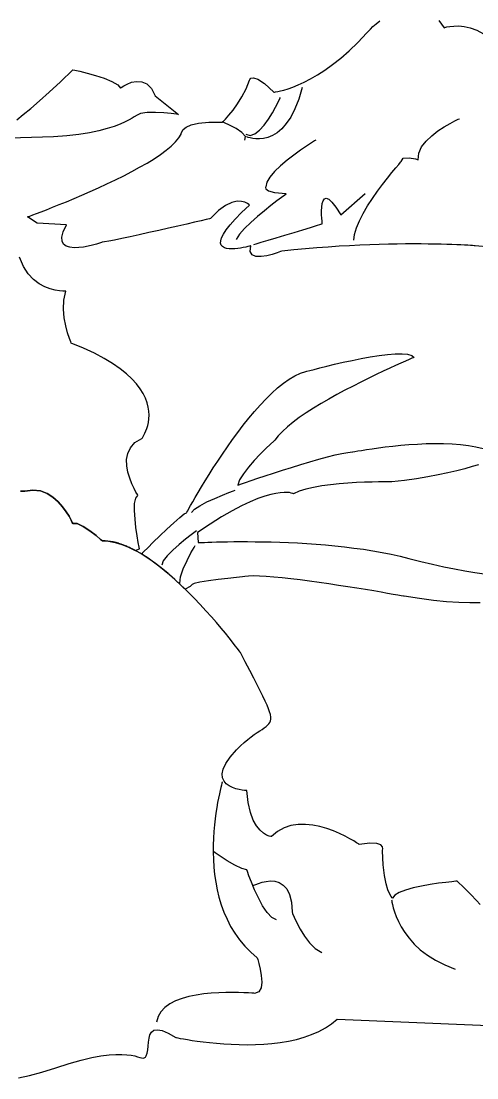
# Model space of a CAD drawing. Extents: x 61 to 149, y 52 to 245.
# Drawn here: x 113.61 to 126.36, y 85.3 to 114.85 of the extents above; entities that cross this region are included whole.
import ezdxf

# ---------------------------------------------------------------- set-up
doc = ezdxf.new("R2010")
doc.units = 0

msp = doc.modelspace()

# ---------------------------------------------------------------- linework, layer by layer
at = {"color": 250, "linetype": 'Continuous'}
for points in [[(113.7929, 109.3796), (113.809614, 109.385689), (113.858099, 109.40353), (113.935866, 109.432483), (114.040429, 109.471909), (114.169299, 109.521167), (114.31999, 109.579619), (114.490014, 109.646624), (114.676883, 109.721543), (114.87811, 109.803737), (115.091208, 109.892565), (115.313689, 109.987389), (115.543065, 110.087568), (115.77685, 110.192463), (116.012555, 110.301433), (116.247694, 110.413841), (116.479778, 110.529045), (116.706321, 110.646407), (116.924835, 110.765286), (117.132832, 110.885044), (117.327825, 111.005039), (117.507326, 111.124634), (117.668849, 111.243187), (117.809905, 111.36006), (117.928007, 111.474613), (118.020668, 111.586206), (118.0854, 111.6942), (118.087654, 111.71142), (118.103436, 111.756192), (118.146271, 111.818184), (118.229688, 111.887063), (118.367212, 111.952496), (118.57237, 112.004152), (118.858691, 112.031697), (119.2397, 112.0248), (119.263373, 112.048195), (119.327628, 112.115508), (119.422319, 112.222433), (119.5373, 112.364662), (119.662425, 112.537891), (119.787547, 112.737811), (119.902521, 112.960116), (119.9972, 113.2005), (120.00538, 113.219379), (120.038604, 113.253563), (120.1099, 113.269375), (120.232296, 113.233137), (120.41882, 113.111171), (120.6825, 112.8698), (120.694306, 112.870855), (120.72902, 112.875185), (120.785584, 112.884541), (120.86294, 112.900672), (120.960033, 112.925329), (121.075804, 112.96026), (121.209197, 113.007216), (121.359153, 113.067947), (121.524616, 113.144203), (121.704529, 113.237732), (121.897835, 113.350286), (122.103475, 113.483613), (122.320393, 113.639464), (122.547532, 113.819588), (122.783834, 114.025736), (123.028243, 114.259656), (123.2797, 114.5231), (123.291111, 114.536298), (123.324233, 114.572892), (123.377393, 114.628384), (123.448923, 114.698278), (123.537152, 114.778073), (123.640411, 114.863274)], [(125.290554, 114.870782), (125.4439, 114.67), (125.462772, 114.67589), (125.516714, 114.689564), (125.601719, 114.705025), (125.713778, 114.716278), (125.848883, 114.717326), (126.003025, 114.702175), (126.172197, 114.664828), (126.352389, 114.599289), (126.539594, 114.499563)], [(113.491822, 112.096842), (113.673604, 112.238813), (113.884234, 112.412861), (114.125722, 112.622214), (114.400073, 112.870102), (114.709297, 113.159754), (115.0554, 113.4944), (115.109789, 113.482846), (115.253794, 113.450194), (115.45867, 113.399457), (115.695675, 113.33365), (115.936064, 113.255787), (116.151094, 113.168881), (116.31202, 113.075948), (116.3901, 112.98), (116.413997, 112.997841), (116.479752, 113.041083), (116.578459, 113.094304), (116.701213, 113.142083), (116.839109, 113.168999), (116.983241, 113.15963), (117.124703, 113.098554), (117.254592, 112.970352), (117.364, 112.7596), (118.0133, 112.2453), (117.956827, 112.252902), (117.808859, 112.270138), (117.601578, 112.288657), (117.367161, 112.300106), (117.13779, 112.296131), (116.945643, 112.26838), (116.8229, 112.2085), (116.811801, 112.199805), (116.777652, 112.175459), (116.719171, 112.138071), (116.635077, 112.090249), (116.524091, 112.034602), (116.384932, 111.973736), (116.216319, 111.910262), (116.016972, 111.846788), (115.78561, 111.785921), (115.520952, 111.730271), (115.221718, 111.682445), (114.886628, 111.645052), (114.5144, 111.6207), (113.2879, 111.5839)], [(121.4698, 112.9973), (121.374297, 112.671466), (121.267003, 112.397376), (121.150394, 112.17079), (121.026948, 111.98747), (120.899143, 111.843177), (120.769454, 111.73367), (120.64036, 111.654712), (120.514338, 111.602063), (120.393864, 111.571483), (120.281416, 111.558735), (120.179472, 111.559578), (120.090508, 111.569773), (120.017001, 111.585083), (119.96143, 111.601266), (119.92627, 111.614085), (119.914, 111.6193)], [(119.8914, 111.6882), (120.017183, 111.655756), (120.148104, 111.698686), (120.279836, 111.800039), (120.408048, 111.942869), (120.528413, 112.110225), (120.6366, 112.285159), (120.728282, 112.450723), (120.799128, 112.589966), (120.844811, 112.685942), (120.861, 112.7217)], [(119.8688, 111.5274), (119.884676, 111.628649), (119.785307, 111.740093), (119.6208, 111.848975), (119.441259, 111.942541), (119.296791, 112.008034), (119.2375, 112.0327)], [(122.9129, 108.7256), (122.932294, 108.889274), (122.986596, 109.071881), (123.069988, 109.268451), (123.176653, 109.47401), (123.300772, 109.683588), (123.436527, 109.892213), (123.5781, 110.094912), (123.719673, 110.286716), (123.855428, 110.462651), (123.979547, 110.617747), (124.086212, 110.747032), (124.169604, 110.845533), (124.223906, 110.90828), (124.2433, 110.9303), (124.298258, 111.024673), (124.463138, 111.030762), (124.636473, 110.998095), (124.7168, 110.9762), (124.732573, 111.159037), (124.810442, 111.333742), (124.935388, 111.497697), (125.092397, 111.648285), (125.26645, 111.782887), (125.442531, 111.898887), (125.605624, 111.993666), (125.74071, 112.064606), (125.832775, 112.10909), (125.8668, 112.1245)], [(121.8531, 111.5274), (121.820032, 111.506746), (121.729435, 111.448719), (121.594216, 111.359219), (121.427285, 111.244147), (121.241549, 111.109404), (121.049916, 110.960891), (120.865295, 110.804508), (120.700595, 110.646157), (120.568724, 110.491738), (120.482589, 110.347152), (120.4551, 110.2183), (120.448791, 110.201403), (120.458726, 110.160262), (120.528194, 110.109198), (120.700489, 110.062537), (121.0189, 110.0346)], [(121.0189, 110.0116), (120.986449, 109.988637), (120.897306, 109.92434), (120.763782, 109.825597), (120.598193, 109.699296), (120.41285, 109.552325), (120.220067, 109.391572), (120.032158, 109.223925), (119.861434, 109.056272), (119.720211, 108.895501), (119.6208, 108.7485)], [(120.1169, 108.6107), (120.186941, 108.629258), (120.325088, 108.669141), (120.515584, 108.725485), (120.742676, 108.793423), (120.990606, 108.868089), (121.24362, 108.944618), (121.485962, 109.018144), (121.701877, 109.083801), (121.875608, 109.136723), (121.991401, 109.172045), (122.0335, 109.1849), (122.031125, 109.20523), (122.025545, 109.26036), (122.019078, 109.341503), (122.014041, 109.43987), (122.012752, 109.546674), (122.017528, 109.653126), (122.030688, 109.750438), (122.054547, 109.829821), (122.091425, 109.882489), (122.143638, 109.899652), (122.213505, 109.872523), (122.303343, 109.792313), (122.415468, 109.650235), (122.5522, 109.4375), (123.2286, 110.0346)], [(126.72367, 108.53182), (126.3096, 108.5713), (126.301102, 108.571971), (126.275843, 108.573857), (126.234178, 108.576768), (126.176464, 108.580512), (126.103053, 108.584899), (126.014302, 108.589738), (125.910566, 108.594838), (125.792198, 108.600008), (125.659555, 108.605058), (125.512991, 108.609797), (125.352861, 108.614034), (125.17952, 108.617578), (124.993323, 108.620239), (124.794625, 108.621825), (124.583781, 108.622146), (124.361145, 108.621012), (124.127073, 108.618231), (123.88192, 108.613612), (123.626041, 108.606966), (123.35979, 108.5981), (123.083522, 108.586825), (122.797593, 108.572949), (122.502357, 108.556282), (122.198169, 108.536633), (121.885385, 108.513811), (121.564358, 108.487625), (121.235445, 108.457885), (120.899, 108.4244), (120.863373, 108.410086), (120.768962, 108.375209), (120.63447, 108.331863), (120.478604, 108.292144), (120.320067, 108.268148), (120.177563, 108.27197), (120.069798, 108.315706), (120.015475, 108.411451), (120.0333, 108.5713), (120.023122, 108.568405), (119.994425, 108.560637), (119.949967, 108.549373), (119.892506, 108.53599), (119.824798, 108.521864), (119.749601, 108.508373), (119.669672, 108.496893), (119.587768, 108.488801), (119.506647, 108.485474), (119.429066, 108.488289), (119.357781, 108.498621), (119.295552, 108.517849), (119.245134, 108.547349), (119.209285, 108.588498), (119.190762, 108.642672), (119.192323, 108.711249), (119.216725, 108.795605), (119.266725, 108.897116), (119.34508, 109.01716), (119.454548, 109.157114), (119.597885, 109.318354), (119.77785, 109.502257), (119.9972, 109.7102), (119.982779, 109.723381), (119.940026, 109.754001), (119.869704, 109.788678), (119.772577, 109.814029), (119.649409, 109.816671), (119.500963, 109.783222), (119.328004, 109.700299), (119.131295, 109.554519), (118.9116, 109.3325), (118.879464, 109.325071), (118.78847, 109.304076), (118.646735, 109.271453), (118.462378, 109.229141), (118.243518, 109.179076), (117.998272, 109.123197), (117.73476, 109.063443), (117.4611, 109.00175), (117.18541, 108.940057), (116.915809, 108.880303), (116.660415, 108.824424), (116.427347, 108.774359), (116.224723, 108.732047), (116.060661, 108.699424), (115.943281, 108.678429), (115.8807, 108.671), (115.860469, 108.664009), (115.804292, 108.645651), (115.718942, 108.619844), (115.611193, 108.590509), (115.487819, 108.561567), (115.355593, 108.536936), (115.221289, 108.520537), (115.091681, 108.516291), (114.973543, 108.528116), (114.873648, 108.559933), (114.79877, 108.615663), (114.755682, 108.699224), (114.751159, 108.814537), (114.791974, 108.965523), (114.8849, 109.1561), (114.0622, 109.2002), (113.7929, 109.3796)], [(113.592702, 101.708775), (113.684448, 101.706478), (113.717, 101.7058), (113.94326, 101.738981), (114.149657, 101.714985), (114.335836, 101.645194), (114.501442, 101.540988), (114.64612, 101.41375), (114.769515, 101.27486), (114.87127, 101.135701), (114.951032, 101.007654), (115.008444, 100.902101), (115.043152, 100.830422), (115.0548, 100.804), (115.177755, 100.802918), (115.348704, 100.722974), (115.536275, 100.599425), (115.709096, 100.467526), (115.835795, 100.362532), (115.885, 100.3197), (116.05959, 100.311024), (116.239427, 100.278132), (116.423589, 100.222968), (116.611154, 100.147476), (116.8012, 100.0536), (116.9199, 100.0935), (116.910573, 100.142016), (116.886989, 100.272562), (116.855741, 100.462633), (116.823424, 100.689727), (116.796632, 100.93134), (116.781959, 101.164967), (116.786, 101.368105), (116.815349, 101.518251), (116.8766, 101.5929), (116.861778, 101.616558), (116.822976, 101.682938), (116.768687, 101.785148), (116.707407, 101.9163), (116.64763, 102.069502), (116.59785, 102.237863), (116.566562, 102.414492), (116.562259, 102.5925), (116.593437, 102.764995), (116.668591, 102.925088), (116.796213, 103.065886), (116.9848, 103.1805), (116.989584, 103.186862), (117.002705, 103.205561), (117.022314, 103.236018), (117.046565, 103.277653), (117.073609, 103.329886), (117.101599, 103.392138), (117.128688, 103.46383), (117.153028, 103.544382), (117.172771, 103.633213), (117.18607, 103.729746), (117.191077, 103.833399), (117.185944, 103.943593), (117.168825, 104.05975), (117.137871, 104.181289), (117.091235, 104.30763), (117.027069, 104.438195), (116.943525, 104.572403), (116.838757, 104.709675), (116.710916, 104.849431), (116.558155, 104.991092), (116.378626, 105.134078), (116.170482, 105.277809), (115.931874, 105.421707), (115.660957, 105.565191), (115.355881, 105.707682), (115.0148, 105.8486), (114.999406, 105.884001), (114.960667, 105.982967), (114.909748, 106.134647), (114.857812, 106.328188), (114.816026, 106.552736), (114.795552, 106.797439), (114.807555, 107.051445), (114.8632, 107.3039), (114.841242, 107.302624), (114.779858, 107.302442), (114.685781, 107.308819), (114.565745, 107.327223), (114.426485, 107.363121), (114.274734, 107.421978), (114.117226, 107.509262), (113.960694, 107.630439), (113.811874, 107.790977), (113.677498, 107.996342), (113.5643, 108.252)], [(117.0065, 99.9833), (117.045967, 100.022591), (117.152253, 100.127759), (117.307181, 100.279748), (117.49258, 100.459503), (117.690272, 100.647967), (117.882085, 100.826085), (118.049844, 100.974801), (118.175374, 101.075057), (118.2405, 101.1078), (118.247762, 101.121242), (118.2691, 101.160322), (118.303848, 101.223172), (118.351335, 101.307924), (118.410894, 101.412709), (118.481855, 101.535659), (118.56355, 101.674906), (118.65531, 101.828581), (118.756468, 101.994816), (118.866353, 102.171743), (118.984297, 102.357493), (119.109632, 102.550198), (119.24169, 102.74799), (119.3798, 102.949), (119.523295, 103.15136), (119.671506, 103.353202), (119.823765, 103.552657), (119.979402, 103.747857), (120.13775, 103.936934), (120.298138, 104.118019), (120.4599, 104.289244), (120.622366, 104.448741), (120.784867, 104.594641), (120.946734, 104.725076), (121.1073, 104.838178), (121.265896, 104.932078), (121.421852, 105.004908), (121.5745, 105.0548), (121.602191, 105.06242), (121.680961, 105.083719), (121.804362, 105.116355), (121.96594, 105.157984), (122.159245, 105.206264), (122.377826, 105.258853), (122.615232, 105.313407), (122.865011, 105.367585), (123.120713, 105.419043), (123.375886, 105.465439), (123.624079, 105.504431), (123.858842, 105.533675), (124.073722, 105.55083), (124.262269, 105.553553), (124.418032, 105.5395), (124.534559, 105.50633), (124.6054, 105.4517), (124.588801, 105.444709), (124.540714, 105.424252), (124.463705, 105.391105), (124.360338, 105.346044), (124.233179, 105.289842), (124.084794, 105.223275), (123.917747, 105.147119), (123.734604, 105.062148), (123.53793, 104.969138), (123.33029, 104.868864), (123.11425, 104.762102), (122.892375, 104.649625), (122.66723, 104.53221), (122.441381, 104.410631), (122.217392, 104.285665), (121.99783, 104.158085), (121.785258, 104.028668), (121.582244, 103.898188), (121.391351, 103.76742), (121.215145, 103.63714), (121.056192, 103.508123), (120.917057, 103.381144), (120.800304, 103.256978), (120.7085, 103.1364), (120.675002, 103.106367), (120.584842, 103.023525), (120.453522, 102.898763), (120.296543, 102.742969), (120.129405, 102.567031), (119.967611, 102.381837), (119.826661, 102.198275), (119.722057, 102.027233), (119.6693, 101.8796), (119.695334, 101.888621), (119.769698, 101.914228), (119.886788, 101.954242), (120.040998, 102.006481), (120.226724, 102.068764), (120.43836, 102.13891), (120.670301, 102.214738), (120.916943, 102.294067), (121.17268, 102.374716), (121.431907, 102.454503), (121.68902, 102.531249), (121.938412, 102.602771), (122.17448, 102.66689), (122.391618, 102.721423), (122.58422, 102.764189), (122.746683, 102.793009), (122.8734, 102.8057), (122.890886, 102.809038), (122.941585, 102.8184), (123.02286, 102.832808), (123.132074, 102.851282), (123.266591, 102.872845), (123.423773, 102.896517), (123.600983, 102.92132), (123.795585, 102.946275), (124.004941, 102.970404), (124.226414, 102.992727), (124.457367, 103.012267), (124.695164, 103.028045), (124.937167, 103.039082), (125.180739, 103.044399), (125.423243, 103.043018), (125.662043, 103.03396), (125.894501, 103.016247), (126.11798, 102.9889), (126.329844, 102.95094), (126.527454, 102.901388)], [(126.404979, 102.450488), (126.223638, 102.395), (126.019462, 102.337187), (125.79277, 102.278244), (125.543878, 102.219366), (125.273102, 102.16175), (124.980759, 102.10659), (124.667167, 102.055081), (124.332641, 102.00842), (123.9775, 101.9678), (123.951361, 101.968251), (123.876921, 101.969054), (123.760145, 101.969387), (123.606999, 101.968426), (123.423448, 101.965348), (123.215458, 101.95933), (122.988995, 101.949547), (122.750024, 101.935178), (122.50451, 101.915398), (122.258419, 101.889385), (122.017716, 101.856315), (121.788367, 101.815365), (121.576338, 101.765711), (121.387594, 101.706531), (121.2281, 101.637), (121.221631, 101.640227), (121.201519, 101.648166), (121.166707, 101.658206), (121.116136, 101.667734), (121.048751, 101.674138), (120.963492, 101.674805), (120.859303, 101.667125), (120.735127, 101.648484), (120.589905, 101.616271), (120.42258, 101.567873), (120.232095, 101.500679), (120.017392, 101.412075), (119.777414, 101.299451), (119.511103, 101.160193), (119.217402, 100.99169), (118.895254, 100.79133), (118.5436, 100.5565), (118.5652, 100.2699), (118.576649, 100.270523), (118.61032, 100.27224), (118.665197, 100.274819), (118.740266, 100.27803), (118.834511, 100.281643), (118.946917, 100.285428), (119.076469, 100.289154), (119.222152, 100.292592), (119.382952, 100.29551), (119.557852, 100.297678), (119.745838, 100.298866), (119.945894, 100.298844), (120.157007, 100.297381), (120.378159, 100.294248), (120.608338, 100.289213), (120.846526, 100.282046), (121.09171, 100.272517), (121.342874, 100.260396), (121.599003, 100.245452), (121.859081, 100.227456), (122.122095, 100.206176), (122.387029, 100.181382), (122.652867, 100.152844), (122.918595, 100.120332), (123.183198, 100.083615), (123.44566, 100.042464), (123.704966, 99.996646), (123.960101, 99.945934), (124.210051, 99.890095), (124.4538, 99.8289), (124.791564, 99.74226), (125.11791, 99.664722), (125.432318, 99.595784), (125.734271, 99.534948), (126.023248, 99.481713), (126.298732, 99.435578), (126.560204, 99.396044)], [(126.44989, 90.150578), (126.342259, 90.267253), (126.186153, 90.431539), (126.000618, 90.61875), (125.8047, 90.8042), (125.764318, 90.80053), (125.653362, 90.78941), (125.487118, 90.770672), (125.280873, 90.744151), (125.04991, 90.709681), (124.809518, 90.667094), (124.57498, 90.616226), (124.361584, 90.556908), (124.184615, 90.488976), (124.059358, 90.412262), (124.0011, 90.3266), (123.99018, 90.336718), (123.961083, 90.373098), (123.919304, 90.444783), (123.870338, 90.560812), (123.819679, 90.730228), (123.772823, 90.96207), (123.735265, 91.265381), (123.7125, 91.6492), (123.720074, 91.66709), (123.728913, 91.711333), (123.718191, 91.767787), (123.667084, 91.822313), (123.554767, 91.860767), (123.360414, 91.86901), (123.0632, 91.8329), (123.045165, 91.845063), (122.993313, 91.878538), (122.911028, 91.928805), (122.801689, 91.991342), (122.668679, 92.06163), (122.515379, 92.135147), (122.345172, 92.207373), (122.161438, 92.273787), (121.967558, 92.329869), (121.766916, 92.371098), (121.562892, 92.392953), (121.358867, 92.390914), (121.158224, 92.36046), (120.964344, 92.29707), (120.780609, 92.196223), (120.6104, 92.0534), (120.593158, 92.055677), (120.54605, 92.06721), (120.475999, 92.095053), (120.389933, 92.146261), (120.294775, 92.227887), (120.197451, 92.346987), (120.104887, 92.510614), (120.024006, 92.725822), (119.961736, 92.999666), (119.925, 93.3392), (119.908306, 93.339995), (119.862628, 93.343601), (119.79457, 93.351845), (119.710738, 93.366556), (119.617737, 93.389563), (119.522171, 93.422694), (119.430646, 93.467779), (119.349766, 93.526645), (119.286137, 93.601122), (119.246363, 93.693037), (119.23705, 93.80422), (119.264802, 93.936499), (119.336224, 94.091703), (119.457922, 94.271661), (119.6365, 94.4782), (119.746038, 94.588664), (119.850312, 94.68491), (119.949026, 94.768464), (120.041884, 94.840852), (120.12859, 94.9036), (120.208849, 94.958236), (120.282366, 95.006284), (120.348843, 95.049272), (120.407985, 95.088726), (120.459497, 95.126172), (120.503083, 95.163136), (120.538447, 95.201144), (120.565293, 95.241723), (120.583325, 95.2864), (120.592248, 95.3367), (120.591765, 95.39415), (120.581582, 95.460276), (120.561402, 95.536604), (120.530929, 95.624661), (120.489867, 95.725973), (120.437922, 95.842066), (120.374796, 95.974466), (120.300195, 96.124701), (120.213822, 96.294295), (120.115382, 96.484776), (120.004579, 96.69767), (119.881117, 96.934502), (119.7447, 97.1968), (119.735111, 97.209809), (119.706991, 97.247494), (119.661312, 97.30784), (119.599047, 97.388831), (119.521167, 97.488455), (119.428644, 97.604695), (119.32245, 97.735537), (119.203556, 97.878967), (119.072936, 98.032971), (118.93156, 98.195532), (118.7804, 98.364638), (118.620429, 98.538272), (118.452618, 98.714421), (118.27794, 98.89107), (118.097365, 99.066204), (117.911867, 99.237809), (117.722417, 99.403869), (117.529986, 99.562371), (117.335547, 99.7113), (117.140072, 99.848641), (116.944532, 99.972379), (116.7499, 100.0805), (116.7213, 100.095), (116.6714, 100.1194), (116.6409, 100.1338), (116.5882, 100.1576), (116.5663, 100.1671), (116.5073, 100.1914), (116.4852, 100.2001), (116.4256, 100.2222), (116.4096, 100.2278), (116.3432, 100.2495), (116.3349, 100.252), (116.2652, 100.2716), (116.2569, 100.2737), (116.1867, 100.29), (116.1806, 100.2913), (116.1093, 100.3042), (116.1068, 100.3045), (116.0345, 100.3137), (116.0302, 100.3141), (115.9605, 100.3189), (115.9562, 100.3191), (115.885, 100.3197), (115.835795, 100.362532), (115.709096, 100.467526), (115.536275, 100.599425), (115.348704, 100.722974), (115.177755, 100.802918), (115.0548, 100.804), (115.043152, 100.830422), (115.008444, 100.902101), (114.951032, 101.007654), (114.87127, 101.135701), (114.769515, 101.27486), (114.64612, 101.41375), (114.501442, 101.540988), (114.335836, 101.645194), (114.149657, 101.714985), (113.94326, 101.738981), (113.717, 101.7058), (113.684448, 101.706478), (113.592702, 101.708775)], [(118.374, 101.1133), (118.457762, 101.203413), (118.611272, 101.303859), (118.809589, 101.407751), (119.027775, 101.5082), (119.240889, 101.598318), (119.423991, 101.671216), (119.552141, 101.720006), (119.6004, 101.7378)], [(118.5183, 100.5989), (118.476448, 100.568405), (118.366113, 100.485819), (118.21012, 100.364485), (118.0313, 100.21775), (117.85248, 100.058959), (117.696488, 99.901456), (117.586152, 99.758588), (117.5443, 99.6437)], [(118.0493, 99.1294), (118.068867, 99.310367), (118.145533, 99.536237), (118.25225, 99.772312), (118.361967, 99.983896), (118.447633, 100.136291), (118.4822, 100.1948)], [(126.445654, 98.584154), (126.158881, 98.583869), (125.846752, 98.594676), (125.508228, 98.617659), (125.142271, 98.653901), (124.747842, 98.704487), (124.3239, 98.7705), (124.303099, 98.774253), (124.242946, 98.785019), (124.146815, 98.802059), (124.018079, 98.824633), (123.860112, 98.852002), (123.676287, 98.883427), (123.469979, 98.918169), (123.24456, 98.955488), (123.003406, 98.994644), (122.749888, 99.0349), (122.487382, 99.075514), (122.219261, 99.115748), (121.948898, 99.154864), (121.679667, 99.19212), (121.414942, 99.226778), (121.158097, 99.258099), (120.912505, 99.285344), (120.68154, 99.307772), (120.468576, 99.324646), (120.276986, 99.335224), (120.110144, 99.338769), (119.971424, 99.334541), (119.8642, 99.3218), (119.800055, 99.315037), (119.631131, 99.296642), (119.392691, 99.269461), (119.12, 99.236337), (118.848321, 99.200115), (118.612919, 99.163639), (118.449057, 99.129753), (118.392, 99.1013), (118.336388, 99.040025), (118.1946, 98.9729), (118.053394, 99.107679), (117.909377, 99.240047), (117.762999, 99.369072), (117.614713, 99.493825), (117.464968, 99.613375), (117.314217, 99.726791), (117.162911, 99.833143), (117.0115, 99.9315), (117.0065, 99.9833)], [(119.2397, 93.5817), (119.236681, 93.571435), (119.228163, 93.541325), (119.214952, 93.492399), (119.197854, 93.425684), (119.177676, 93.342211), (119.155224, 93.243007), (119.131304, 93.1291), (119.106723, 93.00152), (119.082287, 92.861294), (119.058803, 92.709451), (119.037077, 92.54702), (119.017916, 92.375029), (119.002125, 92.194507), (118.990511, 92.006481), (118.983882, 91.811981), (118.983042, 91.612036), (118.988798, 91.407672), (119.001958, 91.19992), (119.023327, 90.989807), (119.053711, 90.778362), (119.093917, 90.566614), (119.144752, 90.35559), (119.207022, 90.14632), (119.281533, 89.939832), (119.369091, 89.737154), (119.470503, 89.539315), (119.586576, 89.347343), (119.718116, 89.162267), (119.865929, 88.985116), (120.030821, 88.816917), (120.2136, 88.6587), (120.226777, 88.616075), (120.258134, 88.5037), (120.295412, 88.344825), (120.32635, 88.1627), (120.338688, 87.980575), (120.320166, 87.8217), (120.258523, 87.709325), (120.1415, 87.6667), (120.120653, 87.668607), (120.061057, 87.673407), (119.967129, 87.679718), (119.843288, 87.686158), (119.693952, 87.691344), (119.523537, 87.693896), (119.336461, 87.692431), (119.137143, 87.685567), (118.93, 87.671922), (118.71945, 87.650114), (118.509911, 87.618762), (118.305799, 87.576483), (118.111534, 87.521896), (117.931532, 87.453618), (117.770212, 87.370267), (117.631991, 87.270462), (117.521287, 87.15282), (117.442517, 87.01596), (117.4001, 86.8585)], [(120.7547, 89.7241), (120.62174, 89.791335), (120.489965, 89.92993), (120.363237, 90.118719), (120.245415, 90.336534), (120.140359, 90.56221), (120.05193, 90.774581), (119.983987, 90.952481), (119.94039, 91.074743), (119.925, 91.1202), (119.780394, 91.158296), (119.585689, 91.253537), (119.37495, 91.37735), (119.182244, 91.501163), (119.041639, 91.596404), (118.9872, 91.6345)], [(120.1054, 90.6793), (120.123624, 90.688597), (120.174355, 90.711941), (120.251683, 90.742507), (120.349697, 90.773475), (120.462488, 90.798021), (120.584144, 90.809323), (120.708756, 90.800558), (120.830412, 90.764903), (120.943203, 90.695537), (121.041217, 90.585636), (121.118545, 90.428378), (121.169276, 90.21694), (121.1875, 89.9445), (121.202438, 89.904607), (121.246125, 89.797555), (121.316868, 89.642285), (121.412975, 89.457737), (121.532754, 89.262854), (121.674512, 89.076577), (121.836559, 88.917845), (122.0172, 88.8056)], [(123.9731, 90.2817), (123.974855, 90.266162), (123.981505, 90.221677), (123.995128, 90.151437), (124.017802, 90.058634), (124.051604, 89.946462), (124.098613, 89.818112), (124.160907, 89.676777), (124.240563, 89.52565), (124.339659, 89.367923), (124.460273, 89.206788), (124.604483, 89.045438), (124.774367, 88.887066), (124.972003, 88.734863), (125.199469, 88.592023), (125.458842, 88.461738), (125.7522, 88.3472)], [(113.54299, 85.304163), (113.845211, 85.367343), (114.192026, 85.460556), (114.5865, 85.5873), (114.959867, 85.708685), (115.292355, 85.802521), (115.586518, 85.871769), (115.844912, 85.919391), (116.07009, 85.948347), (116.264609, 85.9616), (116.431024, 85.96211), (116.571888, 85.95284), (116.689758, 85.93675), (116.787188, 85.916802), (116.866733, 85.895958), (116.930948, 85.877178), (116.982388, 85.863424), (117.023608, 85.857658), (117.057164, 85.862841), (117.085609, 85.881935), (117.1115, 85.9179), (117.139537, 85.993977), (117.155424, 86.088677), (117.165047, 86.1946), (117.174293, 86.304348), (117.189048, 86.410523), (117.2152, 86.505725), (117.258635, 86.582556), (117.325241, 86.633619), (117.420903, 86.651512), (117.551509, 86.62884), (117.722946, 86.558202), (117.9411, 86.4322), (117.955056, 86.429251), (117.995758, 86.420997), (118.061457, 86.408328), (118.150405, 86.392136), (118.260854, 86.37331), (118.391054, 86.352741), (118.539257, 86.33132), (118.703714, 86.309936), (118.882677, 86.28948), (119.074397, 86.270844), (119.277125, 86.254916), (119.489113, 86.242588), (119.708613, 86.23475), (119.933874, 86.232292), (120.16315, 86.236106), (120.394692, 86.247081), (120.62675, 86.266107), (120.857576, 86.294076), (121.085421, 86.331877), (121.308537, 86.380402), (121.525176, 86.44054), (121.733588, 86.513182), (121.932025, 86.599219), (122.118739, 86.699541), (122.29198, 86.815037), (122.45, 86.9466), (130.2414, 86.6159)]]:
    msp.add_lwpolyline(points, dxfattribs=at)

doc.saveas('drawing.dxf')
